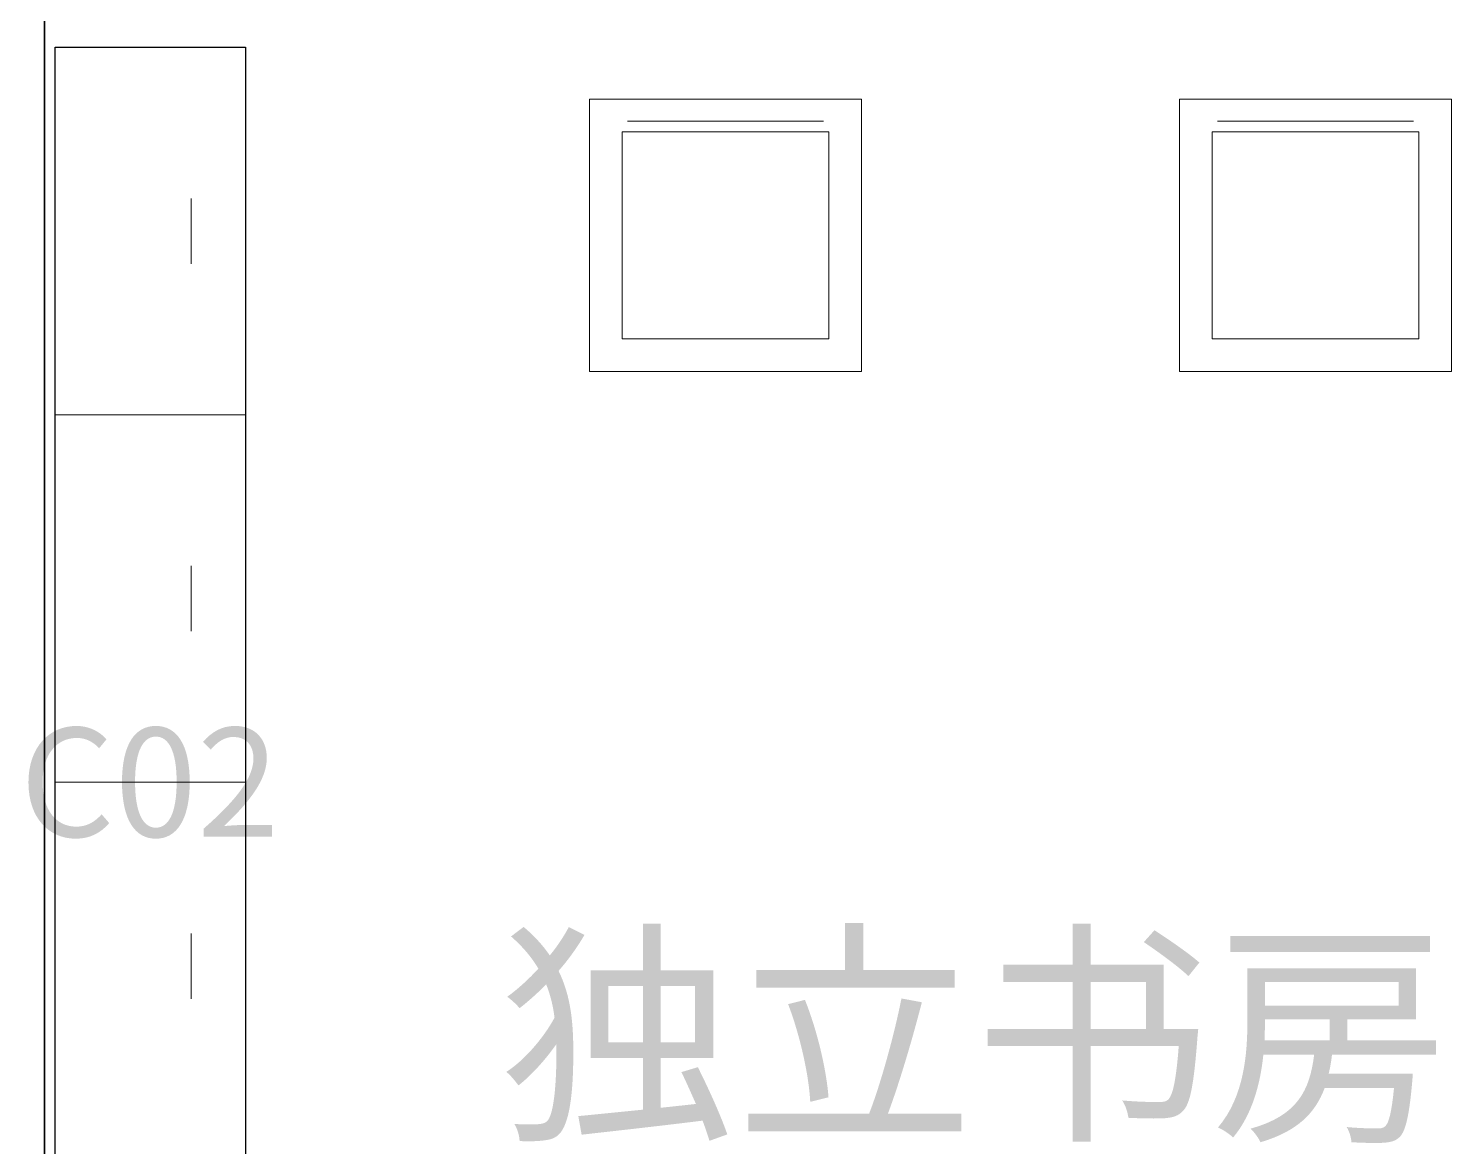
# Model space of a CAD drawing. Header units: millimetres. Extents: x -4600 to 229000, y -4300 to 19460.
# Drawn here: x 43807 to 46422, y 8657 to 10710 of the extents above; entities that cross this region are included whole.
import ezdxf

# ---------------------------------------------------------------- set-up
doc = ezdxf.new("R2010")
doc.units = ezdxf.units.MM
doc.header["$LTSCALE"] = 100
for name, color, linetype, lineweight in [('A-CABINET', 32, 'Continuous', 25), ('A-EX-WALL', 7, 'Continuous', 35), ('A-FURN', 7, 'Continuous', 18), ('A-TEXT', 7, 'Continuous', 18), ('R2-DETAIL', 7, 'Continuous', 13)]:
    doc.layers.add(name, color=color, linetype=linetype, lineweight=lineweight)

# ---------------------------------------------------------------- blocks, each defined once
blk = doc.blocks.new('SOURCE_PROPOSED')
at = {"layer": 'A-EX-WALL'}
blk.add_line((3836.4, 6129.4), (3836.4, 9630), dxfattribs=at)
blk = doc.blocks.new('FURNITURE_DESIGN')
at = {"layer": 'A-TEXT'}
h = blk.add_hatch(color=256, dxfattribs=at)
edge = h.paths.add_edge_path()
edge.add_spline(control_points=[(3893.9, 7422.3), (3919.8, 7422.3), (3939.4, 7432.7), (3955.2, 7451)], knot_values=[0, 0, 0, 0, 1, 1, 1, 1], degree=3, periodic=0)
edge.add_line((3955.2, 7451), (3941.3, 7467.1))
edge.add_spline(control_points=[(3941.3, 7467.1), (3928.5, 7452.9), (3914, 7444.4), (3894.9, 7444.4), (3856.7, 7444.4), (3832.7, 7476.1), (3832.7, 7526.5), (3832.7, 7576.5), (3858.1, 7607.3), (3895.8, 7607.3), (3913, 7607.3), (3926.1, 7599.7), (3936.7, 7588.5)], knot_values=[0, 0, 0, 0, 1, 1, 1, 2, 2, 2, 3, 3, 3, 4, 4, 4, 4], degree=3, periodic=0)
edge.add_line((3936.7, 7588.5), (3950.3, 7604.9))
edge.add_spline(control_points=[(3950.3, 7604.9), (3938.9, 7617.7), (3919.8, 7629.4), (3895.5, 7629.4), (3844.7, 7629.4), (3806.8, 7590.4), (3806.8, 7525.7), (3806.8, 7460.8), (3843.9, 7422.3), (3893.9, 7422.3)], knot_values=[0, 0, 0, 0, 1, 1, 1, 2, 2, 2, 3, 3, 3, 3], degree=3, periodic=0)
h = blk.add_hatch(color=256, dxfattribs=at)
edge = h.paths.add_edge_path()
edge.add_spline(control_points=[(4040.9, 7422.3), (4078.9, 7422.3), (4103.1, 7456.7), (4103.1, 7526.5), (4103.1, 7595.8), (4078.9, 7629.4), (4040.9, 7629.4), (4002.7, 7629.4), (3978.7, 7595.8), (3978.7, 7526.5), (3978.7, 7456.7), (4002.7, 7422.3), (4040.9, 7422.3)], knot_values=[0, 0, 0, 0, 1, 1, 1, 2, 2, 2, 3, 3, 3, 4, 4, 4, 4], degree=3, periodic=0)
edge = h.paths.add_edge_path(flags=0)
edge.add_spline(control_points=[(4040.9, 7442.5), (4018.3, 7442.5), (4002.7, 7467.9), (4002.7, 7526.5), (4002.7, 7584.9), (4018.3, 7609.8), (4040.9, 7609.8), (4063.6, 7609.8), (4079.1, 7584.9), (4079.1, 7526.5), (4079.1, 7467.9), (4063.6, 7442.5), (4040.9, 7442.5)], knot_values=[0, 0, 0, 0, 1, 1, 1, 2, 2, 2, 3, 3, 3, 4, 4, 4, 4], degree=3, periodic=0)
h = blk.add_hatch(color=256, dxfattribs=at)
edge = h.paths.add_edge_path()
edge.add_line((4128.5, 7425.9), (4254.3, 7425.9))
edge.add_line((4254.3, 7425.9), (4254.3, 7447.4))
edge.add_line((4254.3, 7447.4), (4198.9, 7447.4))
edge.add_spline(control_points=[(4198.9, 7447.4), (4188.8, 7447.4), (4176.5, 7446.3), (4166.2, 7445.5)], knot_values=[0, 0, 0, 0, 1, 1, 1, 1], degree=3, periodic=0)
edge.add_spline(control_points=[(4166.2, 7445.5), (4213.1, 7490), (4244.7, 7530.6), (4244.7, 7570.7), (4244.7, 7606.2), (4222.1, 7629.4), (4186.4, 7629.4), (4161, 7629.4), (4143.5, 7617.9), (4127.4, 7600.2)], knot_values=[0, 0, 0, 0, 1, 1, 1, 2, 2, 2, 3, 3, 3, 3], degree=3, periodic=0)
edge.add_line((4127.4, 7600.2), (4141.9, 7586))
edge.add_spline(control_points=[(4141.9, 7586), (4153.1, 7599.4), (4167, 7609.2), (4183.4, 7609.2), (4208.2, 7609.2), (4220.2, 7592.6), (4220.2, 7569.7), (4220.2, 7535.3), (4191.3, 7495.4), (4128.5, 7440.6)], knot_values=[0, 0, 0, 0, 1, 1, 1, 2, 2, 2, 3, 3, 3, 3], degree=3, periodic=0)
edge.add_line((4128.5, 7440.6), (4128.5, 7425.9))
h = blk.add_hatch(color=256, dxfattribs=at)
edge = h.paths.add_edge_path()
edge.add_spline(control_points=[(4799.6, 7259.9), (4790.4, 7242.8), (4778.7, 7224.9), (4764.7, 7207.9)], knot_values=[0, 0, 0, 0, 1, 1, 1, 1], degree=3, periodic=0)
edge.add_spline(control_points=[(4764.7, 7207.9), (4752.5, 7225.8), (4736.7, 7243.3), (4716.7, 7260.3)], knot_values=[0, 0, 0, 0, 1, 1, 1, 1], degree=3, periodic=0)
edge.add_line((4716.7, 7260.3), (4693.5, 7242.8))
edge.add_spline(control_points=[(4693.5, 7242.8), (4715.3, 7223.6), (4731.9, 7204), (4743.7, 7183.5)], knot_values=[0, 0, 0, 0, 1, 1, 1, 1], degree=3, periodic=0)
edge.add_spline(control_points=[(4743.7, 7183.5), (4725.8, 7164.3), (4706.6, 7146.4), (4686.5, 7132)], knot_values=[0, 0, 0, 0, 1, 1, 1, 1], degree=3, periodic=0)
edge.add_spline(control_points=[(4686.5, 7132), (4694, 7126.7), (4704, 7117.5), (4709.2, 7111)], knot_values=[0, 0, 0, 0, 1, 1, 1, 1], degree=3, periodic=0)
edge.add_spline(control_points=[(4709.2, 7111), (4725.8, 7124.1), (4742.4, 7138.9), (4758.1, 7154.7)], knot_values=[0, 0, 0, 0, 1, 1, 1, 1], degree=3, periodic=0)
edge.add_spline(control_points=[(4758.1, 7154.7), (4766, 7135), (4770.8, 7114.5), (4773.4, 7093.5)], knot_values=[0, 0, 0, 0, 1, 1, 1, 1], degree=3, periodic=0)
edge.add_spline(control_points=[(4773.4, 7093.5), (4752.9, 7055.6), (4717.1, 7014.5), (4684.8, 6994)], knot_values=[0, 0, 0, 0, 1, 1, 1, 1], degree=3, periodic=0)
edge.add_spline(control_points=[(4684.8, 6994), (4692.6, 6987.9), (4701.8, 6976.5), (4707.1, 6969.1)], knot_values=[0, 0, 0, 0, 1, 1, 1, 1], degree=3, periodic=0)
edge.add_spline(control_points=[(4707.1, 6969.1), (4730.6, 6987.4), (4755.9, 7015.4), (4776.9, 7045.1)], knot_values=[0, 0, 0, 0, 1, 1, 1, 1], degree=3, periodic=0)
edge.add_line((4776.9, 7045.1), (4776.9, 7031.1))
edge.add_spline(control_points=[(4776.9, 7031.1), (4776.9, 6973.5), (4772.5, 6920.7), (4761.6, 6905.8), (4758.1, 6901), (4753.8, 6899.3), (4747.2, 6898.4), (4737.6, 6897.1), (4720.6, 6897.1), (4699.6, 6898.4)], knot_values=[0, 0, 0, 0, 1, 1, 1, 2, 2, 2, 3, 3, 3, 3], degree=3, periodic=0)
edge.add_spline(control_points=[(4699.6, 6898.4), (4705.3, 6889.2), (4708.8, 6877.4), (4709.2, 6867)], knot_values=[0, 0, 0, 0, 1, 1, 1, 1], degree=3, periodic=0)
edge.add_spline(control_points=[(4709.2, 6867), (4727.6, 6866.1), (4745.5, 6866.5), (4760.3, 6869.1)], knot_values=[0, 0, 0, 0, 1, 1, 1, 1], degree=3, periodic=0)
edge.add_spline(control_points=[(4760.3, 6869.1), (4771.2, 6870.9), (4779.5, 6875.7), (4785.2, 6883.5)], knot_values=[0, 0, 0, 0, 1, 1, 1, 1], degree=3, periodic=0)
edge.add_spline(control_points=[(4785.2, 6883.5), (4803.1, 6907.6), (4807.9, 6966.5), (4807.9, 7030.2), (4807.9, 7082.2), (4804, 7132.4), (4780.8, 7179.5)], knot_values=[0, 0, 0, 0, 1, 1, 1, 2, 2, 2, 2], degree=3, periodic=0)
edge.add_spline(control_points=[(4780.8, 7179.5), (4799.2, 7200.5), (4815.3, 7223.2), (4828.4, 7245.5)], knot_values=[0, 0, 0, 0, 1, 1, 1, 1], degree=3, periodic=0)
edge.add_line((4828.4, 7245.5), (4799.6, 7259.9))
h = blk.add_hatch(color=256, dxfattribs=at)
edge = h.paths.add_edge_path()
edge.add_line((4839.8, 7180.8), (4839.8, 7019.3))
edge.add_line((4839.8, 7019.3), (4935.8, 7019.3))
edge.add_line((4935.8, 7019.3), (4935.8, 6924.6))
edge.add_line((4935.8, 6924.6), (4817.1, 6912.8))
edge.add_line((4817.1, 6912.8), (4823.2, 6878.7))
edge.add_spline(control_points=[(4823.2, 6878.7), (4881.7, 6885.3), (4965.5, 6894.5), (5045.4, 6904.5)], knot_values=[0, 0, 0, 0, 1, 1, 1, 1], degree=3, periodic=0)
edge.add_spline(control_points=[(5045.4, 6904.5), (5050.6, 6890.5), (5055, 6877.9), (5058, 6867.4)], knot_values=[0, 0, 0, 0, 1, 1, 1, 1], degree=3, periodic=0)
edge.add_line((5058, 6867.4), (5090.8, 6879.2))
edge.add_spline(control_points=[(5090.8, 6879.2), (5080.3, 6910.6), (5056.7, 6963), (5036.7, 7002.7)], knot_values=[0, 0, 0, 0, 1, 1, 1, 1], degree=3, periodic=0)
edge.add_line((5036.7, 7002.7), (5006.5, 6993.6))
edge.add_spline(control_points=[(5006.5, 6993.6), (5015.3, 6975.7), (5024.4, 6955.1), (5033.2, 6935.1)], knot_values=[0, 0, 0, 0, 1, 1, 1, 1], degree=3, periodic=0)
edge.add_line((5033.2, 6935.1), (4968.6, 6928.1))
edge.add_line((4968.6, 6928.1), (4968.6, 7019.3))
edge.add_line((4968.6, 7019.3), (5065, 7019.3))
edge.add_line((5065, 7019.3), (5065, 7180.8))
edge.add_line((5065, 7180.8), (4968.6, 7180.8))
edge.add_line((4968.6, 7180.8), (4968.6, 7266.4))
edge.add_line((4968.6, 7266.4), (4935.8, 7266.4))
edge.add_line((4935.8, 7266.4), (4935.8, 7180.8))
edge.add_line((4935.8, 7180.8), (4839.8, 7180.8))
h.paths.add_polyline_path([(4872.1, 7152), (4935.8, 7152), (4935.8, 7048.6), (4872.1, 7048.6), (4872.1, 7152)], flags=0)
h.paths.add_polyline_path([(4968.6, 7152), (5031.4, 7152), (5031.4, 7048.6), (4968.6, 7048.6), (4968.6, 7152)], flags=0)
for points in [[(5306.9, 7267.3), (5306.9, 7181.3), (5144.1, 7181.3), (5144.1, 7149), (5508.6, 7149), (5508.6, 7181.3), (5340.9, 7181.3), (5340.9, 7267.3), (5306.9, 7267.3)], [(6015, 7243.7), (6015, 7214), (6381.7, 7214), (6381.7, 7243.7), (6015, 7243.7)]]:
    blk.add_hatch(color=256, dxfattribs=at).paths.add_polyline_path(points)
h = blk.add_hatch(color=256, dxfattribs=at)
edge = h.paths.add_edge_path()
edge.add_line((5598.1, 7190.9), (5598.1, 7159))
edge.add_line((5598.1, 7159), (5725.6, 7159))
edge.add_line((5725.6, 7159), (5725.6, 7073))
edge.add_line((5725.6, 7073), (5569.3, 7073))
edge.add_line((5569.3, 7073), (5569.3, 7041.6))
edge.add_line((5569.3, 7041.6), (5725.6, 7041.6))
edge.add_line((5725.6, 7041.6), (5725.6, 6866.1))
edge.add_line((5725.6, 6866.1), (5758.7, 6866.1))
edge.add_line((5758.7, 6866.1), (5758.7, 7041.6))
edge.add_line((5758.7, 7041.6), (5920.3, 7041.6))
edge.add_spline(control_points=[(5920.3, 7041.6), (5915.5, 6978.3), (5909.3, 6950.8), (5900.6, 6942.9), (5896.2, 6939), (5891.4, 6938.6), (5882.3, 6938.6), (5872.2, 6938.6), (5843.9, 6939), (5816.4, 6941.6)], knot_values=[0, 0, 0, 0, 1, 1, 1, 2, 2, 2, 3, 3, 3, 3], degree=3, periodic=0)
edge.add_spline(control_points=[(5816.4, 6941.6), (5822.5, 6932.4), (5826.8, 6919.3), (5827.7, 6909.7)], knot_values=[0, 0, 0, 0, 1, 1, 1, 1], degree=3, periodic=0)
edge.add_spline(control_points=[(5827.7, 6909.7), (5854.3, 6908.4), (5880.5, 6908), (5894.1, 6908.9)], knot_values=[0, 0, 0, 0, 1, 1, 1, 1], degree=3, periodic=0)
edge.add_spline(control_points=[(5894.1, 6908.9), (5909.3, 6910.2), (5919.4, 6912.8), (5928.1, 6922.4)], knot_values=[0, 0, 0, 0, 1, 1, 1, 1], degree=3, periodic=0)
edge.add_spline(control_points=[(5928.1, 6922.4), (5941.2, 6935.1), (5948.2, 6970.4), (5954.7, 7058.2)], knot_values=[0, 0, 0, 0, 1, 1, 1, 1], degree=3, periodic=0)
edge.add_spline(control_points=[(5954.7, 7058.2), (5955.2, 7063), (5956.1, 7073), (5956.1, 7073)], knot_values=[0, 0, 0, 0, 1, 1, 1, 1], degree=3, periodic=0)
edge.add_line((5956.1, 7073), (5892.3, 7073))
edge.add_line((5892.3, 7073), (5892.3, 7190.9))
edge.add_line((5892.3, 7190.9), (5758.7, 7190.9))
edge.add_line((5758.7, 7190.9), (5758.7, 7266))
edge.add_line((5758.7, 7266), (5725.6, 7266))
edge.add_line((5725.6, 7266), (5725.6, 7190.9))
edge.add_line((5725.6, 7190.9), (5598.1, 7190.9))
h.paths.add_polyline_path([(5758.7, 7073), (5758.7, 7159), (5860, 7159), (5860, 7073), (5758.7, 7073)], flags=0)
edge = h.paths.add_edge_path(flags=0)
edge.add_spline(control_points=[(5856.1, 7232.4), (5884, 7213.6), (5920.3, 7187), (5938.2, 7169.9)], knot_values=[0, 0, 0, 0, 1, 1, 1, 1], degree=3, periodic=0)
edge.add_line((5938.2, 7169.9), (5958.2, 7194.8))
edge.add_spline(control_points=[(5958.2, 7194.8), (5939.9, 7211), (5902.8, 7236.7), (5875.7, 7254.2)], knot_values=[0, 0, 0, 0, 1, 1, 1, 1], degree=3, periodic=0)
edge.add_line((5875.7, 7254.2), (5856.1, 7232.4))
h = blk.add_hatch(color=256, dxfattribs=at)
edge = h.paths.add_edge_path()
edge.add_line((6046.4, 7184.3), (6046.4, 7087))
edge.add_spline(control_points=[(6046.4, 7087), (6046.4, 7028), (6040.8, 6948.6), (5992.3, 6891.8)], knot_values=[0, 0, 0, 0, 1, 1, 1, 1], degree=3, periodic=0)
edge.add_spline(control_points=[(5992.3, 6891.8), (6000.6, 6888.8), (6014.6, 6879.2), (6020.2, 6873.5)], knot_values=[0, 0, 0, 0, 1, 1, 1, 1], degree=3, periodic=0)
edge.add_spline(control_points=[(6020.2, 6873.5), (6055.6, 6915.9), (6070.4, 6973), (6075.7, 7025.4)], knot_values=[0, 0, 0, 0, 1, 1, 1, 1], degree=3, periodic=0)
edge.add_line((6075.7, 7025.4), (6169.1, 7025.4))
edge.add_spline(control_points=[(6169.1, 7025.4), (6160.8, 6960.4), (6139, 6913.7), (6052.1, 6889.7)], knot_values=[0, 0, 0, 0, 1, 1, 1, 1], degree=3, periodic=0)
edge.add_spline(control_points=[(6052.1, 6889.7), (6058.7, 6884), (6067.4, 6872.2), (6070.4, 6864.8)], knot_values=[0, 0, 0, 0, 1, 1, 1, 1], degree=3, periodic=0)
edge.add_spline(control_points=[(6070.4, 6864.8), (6138.5, 6884.9), (6171.3, 6918.5), (6188.3, 6964.3)], knot_values=[0, 0, 0, 0, 1, 1, 1, 1], degree=3, periodic=0)
edge.add_line((6188.3, 6964.3), (6315.8, 6964.3))
edge.add_spline(control_points=[(6315.8, 6964.3), (6311.4, 6919.3), (6306.2, 6900.1), (6299.6, 6894)], knot_values=[0, 0, 0, 0, 1, 1, 1, 1], degree=3, periodic=0)
edge.add_spline(control_points=[(6299.6, 6894), (6295.7, 6890.5), (6291.3, 6890.1), (6283.5, 6890.1), (6275.2, 6890.1), (6252.5, 6890.5), (6228.9, 6892.7)], knot_values=[0, 0, 0, 0, 1, 1, 1, 2, 2, 2, 2], degree=3, periodic=0)
edge.add_spline(control_points=[(6228.9, 6892.7), (6233.7, 6884.9), (6237.2, 6873.1), (6237.6, 6864.8)], knot_values=[0, 0, 0, 0, 1, 1, 1, 1], degree=3, periodic=0)
edge.add_spline(control_points=[(6237.6, 6864.8), (6262.1, 6863.5), (6285.7, 6863), (6297, 6863.9), (6309.7, 6864.8), (6318.4, 6867), (6326.3, 6874.4)], knot_values=[0, 0, 0, 0, 1, 1, 1, 2, 2, 2, 2], degree=3, periodic=0)
edge.add_spline(control_points=[(6326.3, 6874.4), (6337.2, 6885.7), (6343.7, 6912.8), (6349.4, 6977.4)], knot_values=[0, 0, 0, 0, 1, 1, 1, 1], degree=3, periodic=0)
edge.add_spline(control_points=[(6349.4, 6977.4), (6349.8, 6981.3), (6350.3, 6990.5), (6350.3, 6990.5)], knot_values=[0, 0, 0, 0, 1, 1, 1, 1], degree=3, periodic=0)
edge.add_line((6350.3, 6990.5), (6195.7, 6990.5))
edge.add_spline(control_points=[(6195.7, 6990.5), (6198.4, 7001.4), (6200.5, 7013.2), (6201.8, 7025.4)], knot_values=[0, 0, 0, 0, 1, 1, 1, 1], degree=3, periodic=0)
edge.add_line((6201.8, 7025.4), (6393.1, 7025.4))
edge.add_line((6393.1, 7025.4), (6393.1, 7052.1))
edge.add_line((6393.1, 7052.1), (6229.8, 7052.1))
edge.add_line((6229.8, 7052.1), (6229.8, 7090.5))
edge.add_line((6229.8, 7090.5), (6356.4, 7090.5))
edge.add_line((6356.4, 7090.5), (6356.4, 7184.3))
edge.add_line((6356.4, 7184.3), (6046.4, 7184.3))
h.paths.add_polyline_path([(6078.7, 7159), (6324.1, 7159), (6324.1, 7115.8), (6078.7, 7115.8), (6078.7, 7159)], flags=0)
edge = h.paths.add_edge_path(flags=0)
edge.add_line((6078.7, 7090.5), (6197.5, 7090.5))
edge.add_line((6197.5, 7090.5), (6197.5, 7052.1))
edge.add_line((6197.5, 7052.1), (6077.9, 7052.1))
edge.add_spline(control_points=[(6077.9, 7052.1), (6078.3, 7064.3), (6078.7, 7075.6), (6078.7, 7086.5)], knot_values=[0, 0, 0, 0, 1, 1, 1, 1], degree=3, periodic=0)
edge.add_line((6078.7, 7086.5), (6078.7, 7090.5))
h = blk.add_hatch(color=256, dxfattribs=at)
edge = h.paths.add_edge_path()
edge.add_spline(control_points=[(5410.8, 7128.9), (5398.1, 7064.3), (5373.2, 6973.5), (5351.4, 6917.2)], knot_values=[0, 0, 0, 0, 1, 1, 1, 1], degree=3, periodic=0)
edge.add_line((5351.4, 6917.2), (5129.2, 6917.2))
edge.add_line((5129.2, 6917.2), (5129.2, 6884.9))
edge.add_line((5129.2, 6884.9), (5520.8, 6884.9))
edge.add_line((5520.8, 6884.9), (5520.8, 6917.2))
edge.add_line((5520.8, 6917.2), (5385.9, 6917.2))
edge.add_spline(control_points=[(5385.9, 6917.2), (5406.9, 6973), (5431.3, 7055.6), (5448.3, 7121.9)], knot_values=[0, 0, 0, 0, 1, 1, 1, 1], degree=3, periodic=0)
edge.add_line((5448.3, 7121.9), (5410.8, 7128.9))
edge = h.paths.add_edge_path(flags=0)
edge.add_spline(control_points=[(5202.6, 7118.4), (5224.4, 7061.7), (5241, 6987), (5243.2, 6939)], knot_values=[0, 0, 0, 0, 1, 1, 1, 1], degree=3, periodic=0)
edge.add_line((5243.2, 6939), (5276.8, 6947.3))
edge.add_spline(control_points=[(5276.8, 6947.3), (5273.3, 6995.7), (5256.7, 7068.6), (5233.5, 7126.3)], knot_values=[0, 0, 0, 0, 1, 1, 1, 1], degree=3, periodic=0)
edge.add_line((5233.5, 7126.3), (5202.6, 7118.4))
at = {"layer": 'A-CABINET'}
blk.add_lwpolyline([(3855.6, 8875.9), (4205.6, 8875.9), (4205.6, 6175.9), (3855.6, 6175.9)], close=True, dxfattribs=at)
at = {"layer": 'A-FURN'}
for points in [[(4837.5, 8780.3), (5337.5, 8780.3), (5337.5, 8280.3), (4837.5, 8280.3)], [(5921.5, 8780.3), (6421.5, 8780.3), (6421.5, 8280.3), (5921.5, 8280.3)], [(4897.5, 8720.3), (5277.5, 8720.3), (5277.5, 8340.3), (4897.5, 8340.3)], [(5981.5, 8720.3), (6361.5, 8720.3), (6361.5, 8340.3), (5981.5, 8340.3)]]:
    blk.add_lwpolyline(points, close=True, dxfattribs=at)
at = {"layer": 'R2-DETAIL'}
for p, q in [((4907.5, 8740.3), (5267.5, 8740.3)), ((5991.5, 8740.3), (6351.5, 8740.3)), ((4105.6, 8478.4), (4105.6, 8598.4)), ((3855.6, 8200.9), (4205.6, 8200.9)), ((4105.6, 7803.4), (4105.6, 7923.4)), ((3855.6, 7525.9), (4205.6, 7525.9)), ((4105.6, 7128.4), (4105.6, 7248.4))]:
    blk.add_line(p, q, dxfattribs=at)
for points in [[(4897.5, 8340.3), (5277.5, 8340.3), (5277.5, 8720.3), (4897.5, 8720.3)], [(5981.5, 8340.3), (6361.5, 8340.3), (6361.5, 8720.3), (5981.5, 8720.3)]]:
    blk.add_lwpolyline(points, close=True, dxfattribs=at)
blk = doc.blocks.new('A02_SHEET')
for name in ['SOURCE_PROPOSED', 'FURNITURE_DESIGN']:
    blk.add_blockref(name, (0, 1800))

msp = doc.modelspace()

# ---------------------------------------------------------------- block references
msp.add_blockref('A02_SHEET', (40000, 0))

doc.saveas('drawing.dxf')
